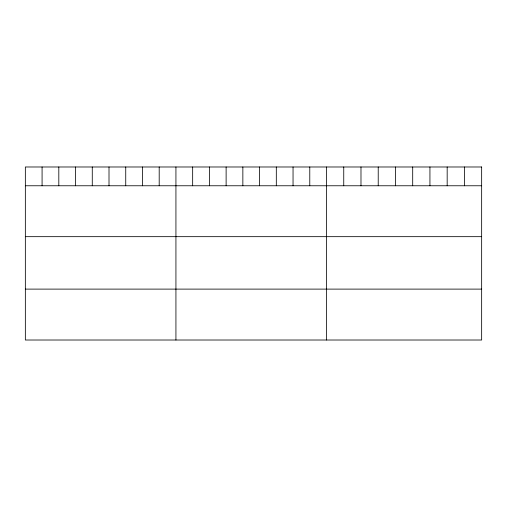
<?xml version="1.0" encoding="UTF-8"?>
<svg xmlns="http://www.w3.org/2000/svg" width="507" height="507" viewBox="0 0 507 507"><rect width="100%" height="100%" fill="white"/><g stroke="black" fill="none" stroke-linecap="round" stroke-linejoin="round"><path stroke-width="0.76" d="M25.35 185.765L481.65 185.765M25.35 236.668L481.65 236.668M25.35 289.11L481.65 289.11M464.412 166.987L464.412 185.765M447.174 166.987L447.174 185.765M429.936 166.987L429.936 185.765M412.698 166.987L412.698 185.765M395.46 166.987L395.46 185.765M378.222 166.987L378.222 185.765M360.984 166.987L360.984 185.765M343.746 166.987L343.746 185.765M326.508 166.987L326.508 340.013M309.777 166.987L309.777 185.765M293.046 166.987L293.046 185.765M276.315 166.987L276.315 185.765M259.584 166.987L259.584 185.765M242.853 166.987L242.853 185.765M226.122 166.987L226.122 185.765M209.391 166.987L209.391 185.765M192.66 166.987L192.66 185.765M175.929 166.987L175.929 340.013M159.198 166.987L159.198 185.765M142.467 166.987L142.467 185.765M125.736 166.987L125.736 185.765M109.005 166.987L109.005 185.765M92.274 166.987L92.274 185.765M75.543 166.987L75.543 185.765M58.812 166.987L58.812 185.765M42.081 166.987L42.081 185.765M481.65 166.987L25.35 166.987L25.35 340.013L481.65 340.013L481.65 166.987"/></g></svg>
